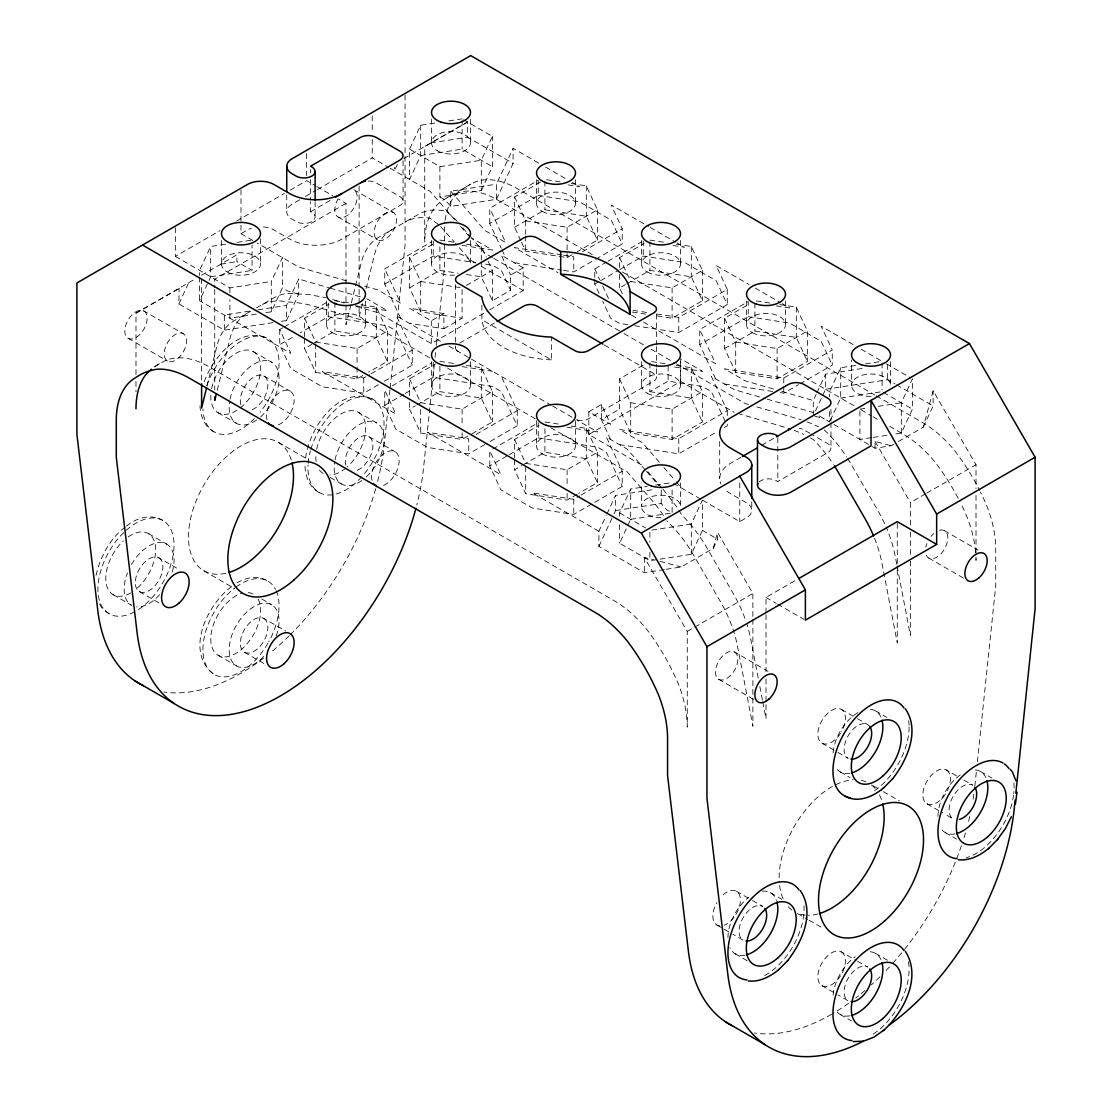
<?xml version="1.0" encoding="UTF-8"?>
<svg xmlns="http://www.w3.org/2000/svg" width="1112" height="1112" viewBox="0 0 1112 1112"><rect width="100%" height="100%" fill="white"/><g stroke="black" fill="none" stroke-linecap="round" stroke-linejoin="round"><path stroke-width="0.75" stroke-dasharray="5 3.75" d="M231.518 586.677C207.054 604.594 184.272 652.035 214.074 674.372M305.661 458.005C308.969 428.648 338.729 384.363 372.909 399.25M389.951 389.853L384.196 445.008A204.191 117.886 -60 0 1 376.148 487.098M390.131 388.13L405.06 245.057L405.06 95.215M434.361 364.319L423.575 467.749A204.191 117.886 -60 0 1 416.778 505.07M435.084 357.425L436.154 347.083M436.335 345.359L444.425 267.784L444.425 230.754A92.81 53.584 60 0 1 444.897 222.025M974.849 786.031L976.656 768.795M977.365 761.901L995.713 586.066L995.713 549.036A92.81 53.584 60 0 0 986.914 506.057A148.466 85.707 60 0 0 980.464 492.018M206.971 386.212L216.896 346.04A92.81 53.584 60 0 1 234.159 320.756L250.534 311.304M217.215 390.354L230.017 338.451A92.81 53.584 60 0 1 247.295 313.181M350.947 304.535L345.985 324.621L345.985 203.371L338.701 199.159M351.364 302.853L361.275 262.682A92.81 53.584 60 0 1 378.539 237.398L418.459 214.366A92.81 53.584 60 0 1 445.3 211.113A102.651 37.558 73.9 0 1 457.254 221.455M362.415 303.645L359.12 317.045L359.12 304.98M366.14 288.578L374.397 255.093A92.81 53.584 60 0 1 391.674 229.823M666.088 569.302L681.128 566.981L713.265 548.424L717.574 532.356L752.88 593.53L752.88 617.66M898.44 441.52L923.28 427.175L933.135 390.798L976.016 464.705L976.016 488.627M125.156 527.102C109.699 538.875 100.01 557.195 95.91 575.947L96.077 575.335M204.288 381.694L204.386 381.36C212.948 357.828 239.65 324.732 267.895 338.632M273.024 322.633L224.346 330.167L178.865 303.923L179.115 288.244M178.865 303.923L188.72 282.684M225.583 244.195L210.668 246.503L199.576 270.397L199.576 275.456M282.67 327.831L279.737 329.527L290.816 353.394L199.576 300.713L210.668 276.805L210.668 246.503M271.3 311.805L271.3 281.503L282.392 257.595L282.392 287.911L271.3 311.805L264.67 312.833M281.419 321.34L286.451 320.562L286.451 305.411L298.697 279.015L328.568 287.66M286.451 320.562L298.697 294.18L298.697 279.015M397.304 164.534L394.426 170.72L394.426 167.328M420.683 125.253L420.683 155.555L409.591 179.463L409.591 149.147L420.683 125.253L437.238 122.681M409.591 149.147L439.893 166.661L439.893 196.963L481.301 190.555L481.301 160.253L492.407 136.345L463.537 119.679M481.301 190.555L492.407 166.661L492.407 136.345M439.893 196.963L445.3 200.09L450.763 206.387L496.466 199.312L496.466 184.161L513.105 148.299L539.695 163.645M496.466 199.312L513.105 163.45L513.105 148.299M664.42 569.566L644.362 572.666L598.895 546.423L598.895 531.258L606.123 515.662M606.86 514.105L615.534 495.396L654.468 489.377M598.895 546.423L613.365 515.231M614.088 513.674L615.534 510.561L615.534 495.396M619.592 516.274L619.592 512.896L630.699 488.988L647.253 486.43M656.539 559.683L649.908 560.712L619.592 543.212L627.224 526.782M627.919 525.281L630.699 519.304L630.699 488.988M691.317 554.304L691.317 524.002L702.409 500.094L702.409 530.396L691.317 554.304L658.193 559.433M713.265 548.424L717.574 539.153L717.574 532.356M813.303 415.693L813.303 400.528L816.18 394.329M816.903 392.772L825.549 374.146L862.481 368.433M815.471 411.037L825.549 389.311L825.549 374.146M855.614 365.445L840.7 367.738L829.608 391.646L829.608 396.706M830.303 420.475L840.7 398.054L840.7 367.738M901.332 433.054L901.332 402.752L912.424 378.844L912.424 409.147L901.332 433.054L893.047 434.347M923.28 427.175L933.135 405.95L933.135 390.798M126.518 526.045C136.262 517.803 151.288 513.396 162.894 520.499M175.349 227.793L175.349 256.413L220.106 230.587M236.508 221.107L284.241 193.557M290.204 190.11L306.606 180.644L315.363 185.69M240.984 225.263L240.984 233.687L247.545 229.892A18.556 10.717 0 0 1 251.395 228.196M299.587 199.854L292.178 204.135A18.556 10.717 0 0 0 292.178 219.286L296.112 221.566A11.134 6.436 0 0 0 311.86 221.566A11.134 6.436 0 0 0 311.86 212.461L310.554 211.711L310.554 201.606M305.522 196.421L315.891 190.43M317.379 189.582L372.242 157.904L388.547 167.314M310.554 211.711L331.084 199.854M135.984 374.661L135.984 313.139L194.572 279.32M201.606 275.248L236.925 254.87L236.925 261.654L252.076 270.397L252.076 245.14M403.864 158.488L467.638 122.042L467.638 137.207L513.105 163.45M345.985 203.371L214.727 279.154L214.727 287.813M154.068 367.002L162.505 362.137A92.81 53.584 60 0 1 208.903 366.724L614.324 600.8A92.81 53.584 60 0 1 647.142 629.892A148.466 85.707 60 0 1 678.459 684.144A92.81 53.584 60 0 1 687.258 727.109L687.258 631.421L644.362 557.515L653.425 559.558M256.483 307.871L274.066 297.724A92.81 53.584 60 0 1 298.794 294.055L308.219 294.43L326.052 297.766M467.638 122.042L424.742 146.423L424.742 242.124A92.81 53.584 60 0 1 443.966 199.632L470.96 184.05A92.81 53.584 60 0 1 517.358 188.651L874.727 394.968M284.144 326.984L328.235 301.533L328.235 316.684L300.31 332.808M400.626 318.268L384.738 284.06L384.738 268.909L431.776 241.749M489.753 223.442L489.753 208.278L538.25 180.283L538.25 195.434L489.753 223.442L501.29 248.323M304.577 336.741L304.577 318.213L329.124 304.049M409.591 257.595L420.683 281.503L462.092 287.897L462.092 318.213L420.683 311.805L409.591 287.911L409.591 257.595L434.125 243.431M520.833 240.72L514.592 227.279L514.592 196.963L540.571 181.965M378.441 384.696L363.735 393.189L322.41 386.795L290.816 368.545L279.737 344.678L294.43 336.199M384.738 284.06L433.235 256.066L475.575 262.613M362.859 375.508L357.077 378.844L315.683 372.437L304.577 348.529L311.805 344.359M313.236 343.525L334.893 331.029L376.301 337.436L387.393 361.344L368.628 372.172M409.591 287.911L439.893 270.397L458.116 273.218M514.592 227.279L544.908 209.779L586.316 216.187L597.408 240.095L577.197 251.757M304.577 318.213L315.683 342.121L357.077 348.529L387.393 331.029L376.301 307.12L359.732 304.563M466.414 285.409L492.407 270.397L486.847 258.443M514.592 196.963L525.684 220.871L567.092 227.279L597.408 209.779L586.316 185.871L571.401 183.563M443.897 313.556L409.494 308.232L431.303 320.826L443.897 313.556L443.897 328.721L409.494 323.397M481.301 261.654L481.301 276.805L492.407 300.713L510.589 290.218L510.589 275.053L523.182 267.784L523.182 290.524L489.099 310.206M443.897 328.721L462.092 318.213M521.528 242.221L525.684 251.187L567.092 257.595L575.752 252.591M484.915 444.48L468.75 453.807L427.425 447.413L395.816 429.176L384.738 405.31L384.738 390.159L395.816 414.012L322.41 371.63L363.735 378.024L369.615 374.633M371.088 373.785L412.246 350.03L396.358 315.808L441.422 341.829M582.577 251.687L622.247 228.78L611.183 204.914L648.63 226.542M356.048 306.37L377.746 312.639L431.303 343.566L487.626 311.054M384.321 381.305L412.246 365.181L412.246 350.03M563.589 270.369L573.75 271.94L594.322 260.055M595.796 259.207L622.247 243.931L622.247 228.78M459.701 343.08L495.507 322.424M392.091 385.906L431.776 362.998M594.753 277.319L594.753 268.909L606.513 262.112M607.986 261.264L641.777 241.749M409.591 395.677L409.591 378.844L435.57 363.846M619.592 267.7L619.592 257.595L644.14 243.431M384.738 405.31L403.851 394.273M405.324 393.426L433.235 377.302L492.505 386.476L501.373 391.591L517.247 425.813L486.389 443.632M599.09 293.387L594.753 284.06L599.159 281.517M600.633 280.669L618.272 270.48M619.731 269.632L643.25 256.066L684.575 262.446L716.184 280.697L727.262 304.563L678.765 332.558L634.743 325.746M467.86 436.126L462.092 439.462L420.683 433.054L409.591 409.147L415.36 405.824M416.805 404.99L439.893 391.646L481.301 398.054L492.407 421.962L469.306 435.292M622.372 293.874L619.592 287.911L625.375 284.575M626.82 283.741L649.908 270.397L691.317 276.805L702.409 300.713L672.107 318.213L653.884 315.391M409.591 378.844L420.683 402.752L462.092 409.147L492.407 391.646L481.301 367.738L466.401 365.445M619.592 257.595L630.699 281.503L672.107 287.897L702.409 270.397L691.317 246.503L676.416 244.195M476.089 434.417L517.247 410.648L501.373 376.44M656.747 314.001L678.765 317.406L727.262 289.398L716.184 265.546L749.14 284.575M492.685 449.081L538.25 422.782L538.25 437.933L508.851 454.905M699.754 344.678L699.754 329.527L748.265 301.533L748.265 316.684L699.754 344.678L715.641 378.9M514.592 457.991L514.592 439.462L539.125 425.298M676.416 365.445L691.317 367.738L702.409 391.646L702.409 421.962L672.107 439.462L630.699 433.054L619.592 409.147L619.592 378.844L645.585 363.846M779.762 304.563L796.317 307.12L807.423 331.029L807.423 361.344L777.107 378.844L735.699 372.437L724.607 348.529L724.607 318.213L749.14 304.049M645.321 470.001L627.126 449.053L606.374 437.058L622.247 471.279L622.247 486.43L573.75 514.439L532.426 508.045L500.817 489.794L489.753 465.928L507.378 455.753M588.818 411.774L601.411 404.504L610.627 424.367L588.818 411.774L588.818 434.5L642.375 465.428M577.197 494.256L567.092 500.094L525.684 493.686L514.592 469.778L521.806 465.608M523.252 464.774L544.908 452.278L586.316 458.686L597.408 482.594L578.643 493.422M610.627 439.518L601.411 419.655L619.592 409.147M649.908 363.026L649.908 391.646L668.103 381.152L702.506 386.476L711.374 391.591L725.816 422.699M724.607 348.529L754.923 331.029L796.317 337.436L807.423 361.344M588.818 434.5L680.697 381.458L734.254 412.385M514.592 439.462L525.684 463.37L567.092 469.778L597.408 452.278L586.316 428.37L569.747 425.813M619.592 378.844L630.699 402.752L672.107 409.147L702.409 391.646M724.607 318.213L735.699 342.121L777.107 348.529L807.423 331.029M598.895 531.258L532.426 492.88L573.75 499.274L579.63 495.882M581.103 495.035L622.247 471.279M659.333 462.231L642.375 442.701L619.495 429.482L678.765 438.656L727.262 410.648L711.374 376.44L734.254 389.645L765.515 398.694M773.479 389.005L745.262 380.846L724.51 368.864L783.765 378.024L832.262 350.03L821.184 326.163L855.17 345.776M619.495 444.647L678.765 453.807L716.976 431.748M724.315 427.508L727.262 425.813L727.262 419.071M780.374 392.661L783.765 393.189L798.458 384.696M799.931 383.848L832.262 365.181L832.262 350.03M740.939 457.31L730.57 463.301A37.127 21.434 0 0 0 720.965 483.998M761.664 445.342L774.994 437.655M758.996 482.066A11.134 6.436 0 0 1 776.51 480.731L777.83 481.482L827.703 452.695A11.134 6.436 0 0 0 827.703 443.591L811.454 434.222M702.701 500.261L739.758 521.653L746.319 517.858A18.556 10.717 0 0 0 746.319 502.707L730.57 493.617A37.127 21.434 0 0 1 724.677 489.169M872.322 446.621L875.074 448.219L891.143 445.731L896.981 442.354M687.258 631.421L693.221 627.974M694.708 627.112L752.88 593.53M910.394 525.003L910.394 502.596L925.309 493.978M926.796 493.116L976.016 464.705M766.015 613.018L766.015 597.436L795.844 580.214M135.984 313.139L178.865 288.759M236.967 582.896C246.127 577.211 258.345 575.265 267.895 581.131M448.845 120.888L462.092 118.845M430.872 142.892L467.638 137.207M420.683 155.555L462.092 149.161L492.407 166.661M439.893 166.661L481.301 160.253M450.763 206.387L450.763 191.222L496.466 184.161M237.176 242.402L252.076 240.095M220.857 264.142L236.925 261.654M210.668 276.805L252.076 270.397M175.349 256.413L229.892 287.897L271.3 281.503M249.519 311.124L224.346 315.016L224.346 330.167M257.914 309.817L286.451 305.411M256.385 314.112L229.892 318.213L229.892 299.698M865.553 363.902L880.454 361.595M825.549 389.311L887.654 379.692L894.993 383.932M840.7 398.054L880.454 391.91M859.923 409.147L868.208 407.868M878.146 406.339L901.332 402.752M871.516 437.669L859.923 439.462L859.923 410.842M873.17 437.419L891.393 434.597M655.538 485.152L672.107 482.594M615.534 510.561L661.237 503.486L666.7 509.782L672.107 512.896L672.107 487.64M630.699 519.304L670.439 513.16M691.317 524.002L649.908 530.396L649.908 542.183M546.562 179.727L561.463 182.034M568.01 184.884L579.574 186.677L572.193 182.41M538.25 195.434L579.574 201.828L611.183 220.079L622.247 243.931M649.908 240.095L664.823 242.402M673.01 245.502L684.575 247.295L677.097 242.972M561.907 254.94L514.495 247.615L558.057 272.76M563.589 255.204L573.75 256.775L573.75 271.94M439.893 240.095L454.808 242.402M466.401 244.195L481.301 246.503L486.166 256.955M462.022 245.349L492.505 250.075L471.057 237.69M514.495 262.766L561.907 270.105M769.824 303.02L754.923 300.713L754.923 331.029M776.357 305.87L789.589 307.927L782.097 303.59M485.722 264.183L492.505 265.226L501.373 270.341L510.589 290.218M748.265 316.684L789.589 323.078L821.184 341.328L832.262 365.181M466.401 274.497L481.301 276.805M633.048 310.331L648.282 312.694M632.353 312.069L645.599 314.112M627.96 324.704L619.495 323.397L610.627 318.268L602.69 301.171M334.893 300.713L349.793 303.02M355.326 305.717L387.49 310.693L366.738 298.711M651.562 361.595L666.477 363.902M674.65 367.016L702.506 371.325L680.697 358.717L680.697 381.458M328.235 316.684L387.49 325.858L396.358 330.973L412.246 365.181M724.51 384.015L773.604 391.619M649.908 391.646L691.317 398.054L702.409 421.962M439.893 361.344L456.462 363.902M462.022 366.599L492.505 371.325M544.908 421.962L558.154 424.019M567.037 427.23L597.505 431.942L576.475 419.808M538.25 437.933L597.505 447.093L606.374 452.223L622.247 486.43M875.074 448.219L875.074 441.422L891.143 445.731M659.944 561.296L681.128 566.981M781.778 391.41L813.303 400.528M767.155 399.166L813.206 412.496M814.86 416.138L824.214 418.849M346.485 280.863L298.794 267.061L257.289 243.097M364.583 286.104L377.746 289.912L400.626 303.117L384.738 268.909M748.571 404.532L745.262 403.573L676.416 363.832M756.827 406.922L798.152 418.89A102.651 74.921 41 0 1 801.085 419.78M330.222 288.147L361.761 297.265M737.59 413.344L790.854 429.079M332.683 299.601L344.373 302.978M298.697 294.18L287.786 291.024L282.392 287.911M794.107 430.177L803.781 434.403M810.509 438.031L813.206 439.49A92.81 53.584 60 0 1 833.388 464.316M545.603 167.064L566.286 178.99M650.131 227.404L675.596 242.11M755.131 288.022L780.596 302.728M861.077 349.196L881.746 361.136M886.445 363.846L910.978 378.01M896.467 384.78L933.135 405.95M883.553 392.48L912.424 409.147M876.228 395.83L922.779 422.713A92.81 53.584 60 0 1 955.597 451.806A148.466 85.707 60 0 1 979.686 490.475M592.265 254.62L497.676 200.007A92.81 53.584 60 0 0 464.858 191.222A148.466 85.707 60 0 0 443.966 199.632M622.303 271.967L855.045 406.339M861.049 409.8L871.558 415.874M873.059 416.736L880.565 421.073M889.572 426.271L903.097 434.083A92.81 53.584 60 0 1 935.901 463.176A148.466 85.707 60 0 1 960.003 501.832M390.034 168.176L430.052 191.278L456.059 221.232M819.141 415.916L829.608 421.962L829.608 408.493M833.958 424.478L870.946 445.829M631.519 315.169L637.523 318.644M643.528 322.119L715.641 363.735L699.754 329.527M523.182 267.784L501.373 255.19L510.589 275.053M809.981 433.36L804.073 429.955A11.134 6.436 0 0 0 799.083 428.287M492.352 257.567L484.874 253.244L471.613 237.982M493.853 258.429L622.553 332.724M624.04 333.6L645.002 345.693M650.979 349.14L674.928 362.971M353.88 189.707L393.259 212.448A15.776 9.104 -60 0 1 388.255 236.884A15.776 9.104 -60 0 1 374.591 229.002A15.776 9.104 -60 0 1 393.259 212.448M944.533 530.716L978.073 550.092M475.575 263.03L469.625 259.596L455.433 243.264M481.524 266.463L523.182 290.524M604.358 344.97L653.786 373.507A9.285 5.365 0 0 1 653.786 381.082L588.165 418.974A9.285 5.365 0 0 1 576.961 419.822M316.823 186.538L332.863 195.795M338.104 217.035L377.482 239.775M928.756 558.057L963.756 578.254M481.899 305.119L481.899 319.728L551.343 359.829L551.343 337.089M448.942 346.166L470.195 358.439M471.474 359.176L551.065 405.129M552.567 406.005L574.973 418.932M240.984 233.687L255.802 242.249M673.538 483.428L701.213 499.399M429.593 357.73L366.738 321.451L313.848 306.147A102.651 74.921 41 0 0 287.786 302.047A92.81 53.584 60 0 0 260.945 305.3M447.552 368.1L535.845 419.071M550.801 427.717L627.126 471.78L653.634 502.318A102.651 37.558 73.9 0 1 664.142 516.621M702.409 530.396L717.574 539.153M619.592 512.896L645.585 527.908M766.015 597.436L776.218 603.329M777.677 604.163L803.934 619.328M253.369 351.67L271.745 362.29A35.264 20.363 -60 0 1 260.569 416.917M316.656 449.304A35.264 20.363 -60 0 1 358.37 412.302L376.746 422.907A35.264 20.363 -60 0 1 365.57 477.548M875.519 710.874L886.834 717.407M980.534 771.506L991.834 778.025M263.85 375.953L290.107 391.104M368.864 436.571L395.107 451.736M841.381 709.386L855.976 717.796M857.421 718.644L867.638 724.537M946.395 770.004A19.488 11.259 -60 0 1 940.21 800.195A19.488 11.259 -60 0 1 923.335 790.451A19.488 11.259 -60 0 1 946.395 770.004L958.057 776.746M963.895 780.11L972.639 785.169A19.488 11.259 -60 0 0 953.151 796.414A19.488 11.259 -60 0 0 953.151 818.918L944.408 813.873M143.865 310.957A15.776 9.104 -60 0 1 138.861 335.407A15.776 9.104 -60 0 1 125.197 327.512A15.776 9.104 -60 0 1 143.865 310.957L183.244 333.697A15.776 9.104 -60 0 1 178.24 358.133A15.776 9.104 -60 0 1 164.576 350.238A15.776 9.104 -60 0 1 183.244 333.697M734.518 651.966A15.776 9.104 -60 0 1 729.528 676.416A15.776 9.104 -60 0 1 715.864 668.52A15.776 9.104 -60 0 1 734.518 651.966L768.072 671.342M128.089 338.284L167.467 361.025M718.741 679.307L755.201 700.351M821.893 743.136L836.474 751.559M837.934 752.407L848.15 758.301A19.488 11.259 -60 0 1 849.498 733.642A19.488 11.259 -60 0 1 869.82 726.567M926.894 803.767L942.948 813.025M278.111 442.201L308.733 459.882M873.142 785.739L881.885 790.785M883.345 791.633L899.386 800.89M218.105 412.76L236.481 423.366M330.167 477.465L341.481 483.998M840.255 771.964L850.152 777.677M945.269 832.582L956.57 839.115M214.074 431.873C204.525 426.855 200.382 415.93 199.993 405.671M319.075 492.491C309.525 487.487 305.397 476.562 305.008 466.303M148.355 533.552L166.731 544.157M261.848 599.076L271.745 604.789M770.519 892.755L781.833 899.274M875.519 953.373L888.252 960.726M203.857 570.803L234.479 588.484M797.429 913.494L807.646 919.388M809.105 920.236L822.227 927.811M158.849 557.821A19.488 11.259 -60 0 1 152.664 588.012A19.488 11.259 -60 0 1 135.789 578.268A19.488 11.259 -60 0 1 158.849 557.821L179.268 569.608M263.85 618.453A19.488 11.259 -60 0 1 257.678 648.643A19.488 11.259 -60 0 1 240.79 638.9A19.488 11.259 -60 0 1 263.85 618.453L285.728 631.074M736.38 891.254L750.961 899.677M752.421 900.525L762.637 906.419A19.488 11.259 -60 0 0 743.136 917.664A19.488 11.259 -60 0 0 743.136 940.168L732.933 934.275M841.381 951.886A19.488 11.259 -60 0 1 835.209 982.077A19.488 11.259 -60 0 1 818.321 972.333A19.488 11.259 -60 0 1 841.381 951.886L855.976 960.309M857.421 961.143L867.638 967.037A19.488 11.259 -60 0 0 848.15 978.296A19.488 11.259 -60 0 0 848.15 1000.8L837.934 994.906M139.361 591.584L159.78 603.371M244.362 652.202L264.781 664.003M716.892 925.017L722.717 928.381M724.176 929.229L731.474 933.441M821.893 985.649L836.474 994.058M113.09 594.642L131.466 605.248A35.264 20.363 -60 0 1 127.505 572.777M218.105 655.26L236.481 665.88M735.254 953.832L747.973 961.185M840.255 1014.464L851.57 1020.997M109.059 613.741L101.484 607.569L98.829 602.607M438.406 224.471L430.052 218.272A92.81 53.584 60 0 0 405.324 221.941M440.602 226.556L454.349 241.999M450.763 191.222L484.874 230.504L505.626 242.485L489.753 208.278M462.773 227.793L470.515 236.703M460.577 226.445L469.625 236.856M663.864 467.443L675.165 480.467M676.291 481.76L681.948 488.279M647.837 471.71L662.015 488.043M663.113 489.308L677.222 507.475M646.461 471.307L658.957 485.708M678.807 510.074L681.948 515.259A92.81 53.584 60 0 1 706.676 547.479L733.461 593.864A92.81 53.584 60 0 1 745.832 620.913M875.074 441.422L910.394 502.596M594.753 268.909L599.799 279.793M602.69 286.006L609.181 300.004M502.012 249.866L505.626 257.65M896.731 564.201L895.104 555.722A92.81 53.584 60 0 0 886.069 526.866M897.064 565.883L910.394 635.327L910.394 559.475M758.203 678.042L750.725 639.08A92.81 53.584 60 0 0 746.847 623.957M759.83 686.507L762.429 700.06M762.762 701.741L766.015 718.686L766.015 703.09M976.016 495.465L976.016 555.277M976.016 556.987L976.016 560.392A92.81 53.584 60 0 0 975.808 554.193M910.394 531.897L910.394 557.751M897.273 523.391L897.273 568.427M897.273 570.15L897.273 642.903L881.983 563.311A92.81 53.584 60 0 0 874.213 537.485M890.503 361.664L890.503 385.252A19.488 11.259 0 0 0 871.016 373.993A19.488 11.259 0 0 0 851.528 385.252L851.528 359.982M887.654 364.541L887.654 379.692M882.108 363.026L882.108 389.964M830.97 409.411L830.97 421.198M830.97 422.88L830.97 448.15M796.317 307.12L796.317 337.436M785.503 301.046L785.503 324.621M783.765 378.024L783.765 384.766M783.765 386.448L783.765 393.189M777.83 437.697L777.83 481.482M777.107 348.529L777.107 378.844M766.015 614.755L766.015 671.912M766.015 678.848L766.015 701.366M752.88 619.384L752.88 726.261L737.603 646.67A92.81 53.584 60 0 0 720.326 601.439L693.54 555.055A92.81 53.584 60 0 0 666.7 520.805M751.754 501.859L751.754 510.283M746.527 301.046L746.527 324.621M739.758 482.914L739.758 521.653M735.699 342.121L735.699 372.437M727.262 289.398L727.262 304.563M727.262 410.648L727.262 417.389M719.7 441.408L719.7 478.452M702.409 270.397L702.409 300.713M691.317 246.503L691.317 276.805M691.317 367.738L691.317 398.054M680.502 240.414L680.502 264.003M680.502 361.664L680.502 385.252M680.502 482.914L680.502 506.488A19.488 11.259 0 0 0 661.001 495.243A19.488 11.259 0 0 0 641.513 506.488L641.513 482.914M678.765 317.406L678.765 332.558M678.765 438.656L678.765 453.807M672.107 287.897L672.107 318.213M672.107 409.147L672.107 439.462M668.103 366.001L668.103 381.152M661.237 490.017L661.237 503.486M656.511 314.196L656.511 344.887M656.511 346.596L656.511 367.057M656.511 368.767L656.511 377.288M649.908 241.777L649.908 270.397M649.908 552.289L649.908 560.712M644.362 557.515L644.362 572.666M643.25 240.901L643.25 256.066M641.513 240.414L641.513 264.003M641.513 361.664L641.513 385.252M630.699 402.752L630.699 433.054M619.592 274.428L619.592 287.911M619.592 524.683L619.592 543.212M601.411 404.504L601.411 419.655M597.408 209.779L597.408 240.095M597.408 452.278L597.408 482.594M594.753 279.015L594.753 284.06M586.316 185.871L586.316 216.187M586.316 428.37L586.316 458.686M575.488 179.796L575.488 203.371M575.488 420.614L575.488 445.87M573.75 499.274L573.75 514.439M567.092 227.279L567.092 257.595M567.092 469.778L567.092 486.611M567.092 493.353L567.092 500.094M544.908 181.145L544.908 209.779M544.908 428.704L544.908 452.278M536.512 179.796L536.512 203.371M536.512 420.614L536.512 445.87M525.684 220.871L525.684 234.34M525.684 236.036L525.684 251.187M525.684 466.734L525.684 493.686M517.247 410.648L517.247 425.813M514.592 459.673L514.592 469.778M492.407 270.397L492.407 300.713M492.407 391.646L492.407 421.962M489.753 465.928L489.753 450.777L500.817 474.643L427.425 432.262L468.75 438.656L468.75 453.807M481.301 246.503L481.301 259.972M481.301 367.738L481.301 398.054M470.487 119.165L470.487 142.753M470.487 240.414L470.487 264.003A19.488 11.259 0 0 0 449.86 252.758A19.488 11.259 0 0 0 431.637 265.309A19.488 11.259 0 0 0 454.377 275.081M470.487 361.664L470.487 385.252M462.092 120.527L462.092 149.161M462.092 409.147L462.092 425.993M462.092 432.735L462.092 439.462M455.489 284.644L455.489 347.736M439.893 246.822L439.893 270.397M439.893 366.39L439.893 391.646M433.235 240.901L433.235 256.066M433.235 362.151L433.235 377.302M431.498 119.165L431.498 142.753M431.498 240.414L431.498 264.003M431.303 320.826L431.303 343.566M431.498 361.664L431.498 385.252M420.683 281.503L420.683 311.805M420.683 409.48L420.683 433.054M409.591 402.419L409.591 409.147M403.072 160.684L403.072 201.105M387.393 331.029L387.393 361.344M376.301 307.12L376.301 337.436M372.242 115.801L372.242 132.648M372.242 139.375L372.242 157.904M365.473 301.046L365.473 324.621M363.735 378.024L363.735 393.189M359.12 186.038L359.12 287.744M359.12 289.467L359.12 303.256M357.077 348.529L357.077 365.375M357.077 367.057L357.077 378.844M334.893 302.394L334.893 331.029M326.497 301.046L326.497 324.621M315.683 343.803L315.683 372.437M315.127 201.856L315.127 217.007M310.554 169.608L310.554 172.972M310.554 179.713L310.554 199.924M306.606 153.692L306.606 175.585M304.577 338.423L304.577 348.529M286.743 194.864L286.743 211.711M279.737 329.527L279.737 344.678M260.472 238.732L260.472 264.003M240.984 189.902L240.984 223.581M229.892 287.897L229.892 292.956M221.496 240.414L221.496 264.003M214.727 289.551L214.727 390.006M201.606 278.695L201.606 382.125M199.576 277.138L199.576 300.713M135.984 381.499L135.984 391.744M375.703 488.682A204.191 117.886 -60 0 1 290.454 634.563M289.231 635.772A204.191 117.886 -60 0 1 270.536 652.619M263.586 658.109A204.191 117.886 -60 0 1 163.839 691.97M225.75 573.305A74.254 42.868 -60 0 1 204.469 484.026A74.254 42.868 -60 0 1 291.691 461.536M126.129 530.355A53.835 31.08 -60 0 1 173.722 539.598A53.835 31.08 -60 0 1 135.984 611.072M134.566 611.864A53.835 31.08 -60 0 1 98.315 595.212A53.835 31.08 -60 0 1 123.752 532.565M206.846 385.503A53.835 31.08 -60 0 1 267.005 338.145A53.835 31.08 -60 0 1 260.013 412.33M254.384 418.654A53.835 31.08 -60 0 1 202.94 408.841M310.818 449.359A53.835 31.08 -60 0 1 372.006 398.777A53.835 31.08 -60 0 1 362.832 475.561M361.706 476.839A53.835 31.08 -60 0 1 308.01 464.941M308.107 463.44A53.835 31.08 -60 0 1 310.359 450.972M236.008 587.039A53.835 31.08 -60 0 1 275.484 589.249M276.151 590.625A53.835 31.08 -60 0 1 268.659 641.944M267.895 643.292A53.835 31.08 -60 0 1 207.124 667.381A53.835 31.08 -60 0 1 234.771 587.97M355.645 191.361A15.776 9.104 -60 0 1 352.393 210.237A15.776 9.104 -60 0 1 337.436 216.59A15.776 9.104 -60 0 1 338.104 198.826M871.433 784.989A74.254 42.868 -60 0 1 877.104 790.952M879.453 794.871A74.254 42.868 -60 0 1 882.358 802.544M818.057 913.911A74.254 42.868 -60 0 1 808.41 915.287M805.394 915.176A74.254 42.868 -60 0 1 797.387 913.23M791.855 910.047A74.254 42.868 -60 0 1 788.255 906.697M783.14 898.718A74.254 42.868 -60 0 1 779.22 881.288M779.137 877.827A74.254 42.868 -60 0 1 853.321 779.776M861.202 780.346A74.254 42.868 -60 0 1 867.36 782.459M445.106 220.343A92.81 53.584 60 0 1 453.223 197.936A148.466 85.707 60 0 1 470.96 184.05M267.047 419.794A19.488 11.259 -60 0 1 279.154 392.828A19.488 11.259 -60 0 1 294.096 401.446A19.488 11.259 -60 0 1 276.791 425.409M372.047 480.412A19.488 11.259 -60 0 1 384.168 453.446A19.488 11.259 -60 0 1 399.097 462.064A19.488 11.259 -60 0 1 381.805 486.041M240.79 404.629A19.488 11.259 -60 0 1 252.91 377.663A19.488 11.259 -60 0 1 267.839 386.281A19.488 11.259 -60 0 1 250.547 410.258M840.505 733.336A19.488 11.259 -60 0 1 818.14 737.27A19.488 11.259 -60 0 1 835.598 708.733A19.488 11.259 -60 0 1 841.381 731.891M131.466 564.521A35.264 20.363 -60 0 1 162.964 542.753A35.264 20.363 -60 0 1 172.138 572.416M159.641 594.712A35.264 20.363 -60 0 1 136.637 606.846M230.017 399.277A35.264 20.363 -60 0 1 271.745 362.29M256.705 419.961A35.264 20.363 -60 0 1 229.711 400.918M335.032 459.909A35.264 20.363 -60 0 1 376.746 422.907M361.72 480.592A35.264 20.363 -60 0 1 334.726 461.536M345.804 465.261A19.488 11.259 -60 0 1 357.911 438.295A19.488 11.259 -60 0 1 372.84 446.913A19.488 11.259 -60 0 1 355.548 470.89M263.655 656.428A35.264 20.363 -60 0 1 229.294 652.577A35.264 20.363 -60 0 1 258.804 604.344A35.264 20.363 -60 0 1 276.221 635.869M128.13 536.957A35.264 20.363 -60 0 1 155.458 546.062A35.264 20.363 -60 0 1 134.635 590.277M130.729 592.891A35.264 20.363 -60 0 1 106.071 582.702A35.264 20.363 -60 0 1 123.237 540.946M211.641 388.672A35.264 20.363 -60 0 1 252.424 351.183A35.264 20.363 -60 0 1 244.668 403.934A35.264 20.363 -60 0 1 210.932 393.537M358.37 412.302A35.264 20.363 -60 0 1 347.194 466.929M345.929 468.013A35.264 20.363 -60 0 1 329.708 475.046M323.105 473.392A35.264 20.363 -60 0 1 319.144 469.709M316.114 461.577A35.264 20.363 -60 0 1 315.933 454.155M258.095 599.062A35.264 20.363 -60 0 1 241.137 649.714A35.264 20.363 -60 0 1 210.793 638.483A35.264 20.363 -60 0 1 242.194 593.183M248.198 592.585A35.264 20.363 -60 0 1 253.369 594.169M870.362 709.275A35.264 20.363 -60 0 1 881.51 718.533M849.888 773.313A35.264 20.363 -60 0 1 836.293 768.281M833.083 752.727A35.264 20.363 -60 0 1 857.894 712.625M762.429 891.185A35.264 20.363 -60 0 1 776.51 900.414M744.873 955.194A35.264 20.363 -60 0 1 729.847 947.619M727.943 937.694A35.264 20.363 -60 0 1 748.988 897.106M870.362 951.775A35.264 20.363 -60 0 1 881.51 961.032M849.888 1015.812A35.264 20.363 -60 0 1 836.293 1010.794M833.083 995.24A35.264 20.363 -60 0 1 855.295 956.779M975.363 769.907A35.264 20.363 -60 0 1 986.511 779.164M954.888 833.944A35.264 20.363 -60 0 1 941.294 828.913M937.958 816.444A35.264 20.363 -60 0 1 960.295 774.911M908.657 720.715A53.835 31.08 -60 0 1 909.06 725.399M909.088 727.026A53.835 31.08 -60 0 1 872.253 792.217M803.976 905.682A53.835 31.08 -60 0 1 761.748 977.003M908.421 961.727A53.835 31.08 -60 0 1 909.088 969.525M909.06 970.957A53.835 31.08 -60 0 1 871.016 1035.453M1013.852 782.862A53.835 31.08 -60 0 1 1013.755 793.565M1013.574 795.108A53.835 31.08 -60 0 1 966.175 857.769M806.951 421.823A102.651 74.921 41 0 1 818.543 426.869M458.213 351.531A9.285 5.365 0 0 1 455.809 346.346M551.343 359.829A74.254 42.868 0 0 1 481.899 319.728M368.308 181.034A11.134 6.436 0 0 1 376.176 182.91L399.806 196.546A11.134 6.436 0 0 1 399.806 205.65L342.051 238.997A37.127 21.434 0 0 1 289.551 238.997L273.802 229.892A18.556 10.717 0 0 0 260.667 226.751M155.194 366.348A148.466 85.707 60 0 1 162.505 362.137M975.697 552.594A92.81 53.584 60 0 0 967.231 517.428A148.466 85.707 60 0 0 960.782 503.388M973.834 794.316A204.191 117.886 -60 0 1 972.5 802.753M969.733 816.472A204.191 117.886 -60 0 1 968.066 823.353M965.452 832.888A204.191 117.886 -60 0 1 963.506 839.296M961.393 845.718A204.191 117.886 -60 0 1 902.819 951.483M901.721 952.803A204.191 117.886 -60 0 1 891.754 964.382M889.503 966.842A204.191 117.886 -60 0 1 885.944 970.637M879.898 976.795A204.191 117.886 -60 0 1 871.238 984.982M864.969 990.486A204.191 117.886 -60 0 1 861.202 993.641M858.436 995.865A204.191 117.886 -60 0 1 855.642 998.048M848.623 1003.274A204.191 117.886 -60 0 1 833.055 1013.407M831.637 1014.227A204.191 117.886 -60 0 1 754.492 1032.978M723.064 894.826A19.488 11.259 -60 0 1 740.397 899.497A19.488 11.259 -60 0 1 724.232 925.198M719.742 925.893A19.488 11.259 -60 0 1 716.892 902.513M939.529 530.271A15.776 9.104 -60 0 1 944.533 548.939A15.776 9.104 -60 0 1 925.865 553.943M925.865 547.271A15.776 9.104 -60 0 1 926.977 543.518M931.064 536.457A15.776 9.104 -60 0 1 933.76 533.607M824.214 429.871A92.81 53.584 60 0 1 846.732 457.046M847.622 458.45A92.81 53.584 60 0 1 851.055 464.121L877.841 510.505A92.81 53.584 60 0 1 885.402 525.364M871.016 396.497A19.488 11.259 0 0 1 851.528 385.252M661.001 517.747A19.488 11.259 0 0 1 641.513 506.488M437.211 393.203A19.488 11.259 0 0 0 469.82 388.157A19.488 11.259 0 0 0 445.954 374.383A19.488 11.259 0 0 0 437.211 393.203M752.226 332.585A19.488 11.259 0 0 0 784.836 327.54A19.488 11.259 0 0 0 760.969 313.751A19.488 11.259 0 0 0 752.226 332.585M647.226 271.953A19.488 11.259 0 0 0 679.835 266.908A19.488 11.259 0 0 0 655.955 253.133A19.488 11.259 0 0 0 647.226 271.953M542.211 211.336A19.488 11.259 0 0 0 574.821 206.29A19.488 11.259 0 0 0 550.954 192.501A19.488 11.259 0 0 0 542.211 211.336M332.21 332.585A19.488 11.259 0 0 0 364.819 327.54A19.488 11.259 0 0 0 340.939 313.751A19.488 11.259 0 0 0 332.21 332.585M542.211 453.821A19.488 11.259 0 0 0 574.821 448.789A19.488 11.259 0 0 0 550.954 435A19.488 11.259 0 0 0 542.211 453.821M437.211 150.704A19.488 11.259 0 0 0 469.82 145.658A19.488 11.259 0 0 0 445.954 131.883A19.488 11.259 0 0 0 437.211 150.704M647.226 393.203A19.488 11.259 0 0 0 679.835 388.157A19.488 11.259 0 0 0 655.955 374.383A19.488 11.259 0 0 0 647.226 393.203M227.195 271.953A19.488 11.259 0 0 0 259.805 266.908A19.488 11.259 0 0 0 235.939 253.133A19.488 11.259 0 0 0 227.195 271.953"/><path stroke-width="1.5" d="M1015.131 800.14L1014.227 808.758A204.191 117.886 -60 0 1 889.405 1024.986M1015.84 793.245L1035.091 608.806L1035.091 457.24L969.456 343.566L470.682 55.6L292.178 158.668A18.556 10.717 0 0 0 292.178 173.819L296.112 176.085A11.134 6.436 0 0 0 311.86 176.085A11.134 6.436 0 0 0 311.86 166.995L310.554 166.244L360.427 137.443A11.134 6.436 0 0 1 376.176 137.443L399.806 151.079A11.134 6.436 0 0 1 399.806 160.184L335.49 197.31M1015.423 804.073L1017.007 792.189M206.568 387.893L201.606 407.979L201.606 383.848M216.381 393.704L214.727 400.403L214.727 396.942M1011.35 816.764L1005.359 828.621L997.436 839.616M892.436 778.998L892.686 778.747C907.114 760.274 920.416 730.501 905.293 708.747M787.435 960.865L787.671 960.629C802.113 942.142 815.416 912.368 800.292 890.615M845.412 796.373C858.408 803.309 873.698 796.414 883.859 787.657M748.237 980.965C759.677 982.257 770.324 976.586 778.845 969.525M958.252 859.715C969.678 861.008 980.325 855.337 988.86 848.275M864.316 1040.86L873.823 1037.204L883.859 1030.157M883.414 788.102L892.686 778.747M778.4 969.984L787.671 960.629M988.415 848.734L997.686 839.379M883.414 1030.602C903.708 1012.115 922.168 977.309 905.293 951.246M496.994 321.563L523.835 306.05A9.285 5.365 0 0 1 536.971 306.05L602.871 344.108M742.413 456.462L757.23 447.914M776.482 436.794L827.703 407.228A11.134 6.436 0 0 0 827.703 398.124L804.073 384.488A11.134 6.436 0 0 0 788.325 384.488L730.57 417.834A37.127 21.434 0 0 0 730.57 448.15L746.319 457.24A18.556 10.717 0 0 1 746.319 472.392L641.318 533.023L142.544 245.057M969.456 343.566L790.952 446.635A18.556 10.717 0 0 1 764.695 446.635L760.761 444.355A11.134 6.436 0 0 1 760.761 435.265A11.134 6.436 0 0 1 776.51 435.265L777.83 436.015M798.819 578.49L897.273 521.653L936.651 544.38L936.651 514.078L871.016 400.403L871.016 445.87L790.952 492.102A18.556 10.717 0 0 1 764.695 492.102L760.761 489.822A11.134 6.436 0 0 1 757.884 483.609M863.204 1041.235A204.191 117.886 -60 0 1 727.804 974.126L706.94 798.249L706.94 646.684L805.394 589.86L739.758 476.186M936.651 514.078L1035.091 457.24M936.651 544.38L805.394 620.162L805.394 589.86M863.315 1041.179L853.238 1041.596M560.656 251.52L536.971 237.857A9.285 5.365 0 0 0 523.835 237.857L458.213 275.748A9.285 5.365 0 0 0 458.213 283.324L481.899 296.987A74.254 42.868 0 0 0 551.343 337.089L575.029 350.766A9.285 5.365 0 0 0 588.165 350.766L653.786 312.875A9.285 5.365 0 0 0 653.786 305.3L630.101 291.622A74.254 42.868 0 0 0 560.656 251.52L560.656 274.261L630.101 314.362L630.101 291.622M134.955 680.878L174.334 703.604M725.608 1021.886L764.986 1044.627M1010.294 769.365L1012.448 772.034L1015.881 780.652M641.318 533.023L706.94 646.684M757.494 439.81L757.494 485.277M751.754 464.816L751.754 498.496M315.127 171.54L315.127 200.174M286.743 166.244L286.743 191.5M143.379 685.701A204.191 117.886 -60 0 1 97.773 610.377L76.909 434.5L76.909 282.948L247.545 184.425A18.556 10.717 0 0 1 273.802 184.425L289.551 193.516A37.127 21.434 0 0 0 342.051 193.516M292.067 463.009A74.254 42.868 -60 0 1 228.863 572.485M882.719 804.032A74.254 42.868 -60 0 1 819.516 913.494M135.984 408.841A92.81 53.584 60 0 1 144.768 376.023A148.466 85.707 60 0 1 151.482 369.212M415.957 508.24A204.191 117.886 -60 0 1 264.281 704.202A204.191 117.886 -60 0 1 137.151 633.117L116.287 457.24L116.287 420.197A92.81 53.584 60 0 1 135.511 377.719A148.466 85.707 60 0 1 156.403 369.309A92.81 53.584 60 0 1 189.221 378.094L594.642 612.156A92.81 53.584 60 0 1 627.446 641.263A148.466 85.707 60 0 1 658.777 695.514A92.81 53.584 60 0 1 667.575 738.479L667.575 775.523L688.425 951.385A204.191 117.886 -60 0 0 732.572 1026.001M273.469 425.743A19.488 11.259 -60 0 1 268.423 422.838M375.62 485.485A19.488 11.259 -60 0 1 373.423 483.456M869.82 726.567A19.488 11.259 -60 0 1 867.638 747.042A19.488 11.259 -60 0 1 851 759.176M881.983 720.062A35.264 20.363 -60 0 1 851.431 772.965M776.968 901.929A35.264 20.363 -60 0 1 746.43 954.833M764.82 908.448A19.488 11.259 -60 0 1 762.637 928.923A19.488 11.259 -60 0 1 745.999 941.058M881.983 962.561A35.264 20.363 -60 0 1 851.431 1015.464M869.82 969.066A19.488 11.259 -60 0 1 867.638 989.541A19.488 11.259 -60 0 1 851 1001.676M986.983 780.68A35.264 20.363 -60 0 1 956.445 833.583M974.835 787.199A19.488 11.259 -60 0 1 973.834 805.422A19.488 11.259 -60 0 1 959.336 819.474M850.291 797.832A53.835 31.08 -60 0 1 844.814 732.252A53.835 31.08 -60 0 1 903.986 707.983M746.986 979.922A53.835 31.08 -60 0 1 739.091 915.329A53.835 31.08 -60 0 1 798.972 889.864M851.987 1040.554A53.835 31.08 -60 0 1 844.105 975.961A53.835 31.08 -60 0 1 903.986 950.496M1004.303 763.874A53.835 31.08 -60 0 1 1008.987 768.614M956.987 858.672A53.835 31.08 -60 0 1 945.826 800.306A53.835 31.08 -60 0 1 1002.941 762.999M560.656 274.261A74.254 42.868 0 0 1 630.101 314.362M360.427 182.91A11.134 6.436 0 0 1 365.417 181.242M788.325 429.955A11.134 6.436 0 0 1 790.632 428.94M834.334 465.761A92.81 53.584 60 0 1 837.934 471.697L864.705 518.081A92.81 53.584 60 0 1 873.587 535.956M293.943 579.95A74.254 42.868 -60 0 0 317.49 464.927A74.254 42.868 -60 0 0 229.642 542.823A74.254 42.868 -60 0 0 293.943 579.95M884.61 920.958A74.254 42.868 -60 0 0 908.143 805.95A74.254 42.868 -60 0 0 820.308 883.832A74.254 42.868 -60 0 0 884.61 920.958M283.921 663.794A19.488 11.259 -60 0 0 290.107 633.604A19.488 11.259 -60 0 0 267.047 654.051A19.488 11.259 -60 0 0 283.921 663.794M178.921 603.177A19.488 11.259 -60 0 0 185.106 572.986A19.488 11.259 -60 0 0 162.046 593.433A19.488 11.259 -60 0 0 178.921 603.177M882.719 776.12A35.264 20.363 -60 0 0 893.895 721.479A35.264 20.363 -60 0 0 852.181 758.481A35.264 20.363 -60 0 0 882.719 776.12M777.719 957.988A35.264 20.363 -60 0 0 788.894 903.361A35.264 20.363 -60 0 0 747.167 940.363A35.264 20.363 -60 0 0 777.719 957.988M882.719 1018.62A35.264 20.363 -60 0 0 893.895 963.979A35.264 20.363 -60 0 0 852.181 1000.981A35.264 20.363 -60 0 0 882.719 1018.62M987.734 836.738A35.264 20.363 -60 0 0 998.91 782.111A35.264 20.363 -60 0 0 957.182 819.113A35.264 20.363 -60 0 0 987.734 836.738M768.892 699.142A15.776 9.104 -60 0 0 773.896 674.706A15.776 9.104 -60 0 0 755.229 691.261A15.776 9.104 -60 0 0 768.892 699.142M978.907 577.892A15.776 9.104 -60 0 0 983.911 553.456A15.776 9.104 -60 0 0 965.244 570.011A15.776 9.104 -60 0 0 978.907 577.892M441.255 364.68A19.488 11.259 0 0 0 470.487 354.936A19.488 11.259 0 0 0 441.255 345.193A19.488 11.259 0 0 0 441.255 364.68M441.255 243.431A19.488 11.259 0 0 0 470.487 233.687A19.488 11.259 0 0 0 441.255 223.943A19.488 11.259 0 0 0 441.255 243.431M651.257 243.431A19.488 11.259 0 0 0 680.502 233.687A19.488 11.259 0 0 0 651.257 223.943A19.488 11.259 0 0 0 651.257 243.431M651.257 364.68A19.488 11.259 0 0 0 680.502 354.936A19.488 11.259 0 0 0 651.257 345.193A19.488 11.259 0 0 0 651.257 364.68M546.256 425.298A19.488 11.259 0 0 0 575.488 415.554A19.488 11.259 0 0 0 546.256 405.81A19.488 11.259 0 0 0 546.256 425.298M756.271 304.049A19.488 11.259 0 0 0 785.503 294.305A19.488 11.259 0 0 0 756.271 284.561A19.488 11.259 0 0 0 756.271 304.049M546.256 182.799A19.488 11.259 0 0 0 575.488 173.055A19.488 11.259 0 0 0 546.256 163.311A19.488 11.259 0 0 0 546.256 182.799M336.241 304.049A19.488 11.259 0 0 0 365.473 294.305A19.488 11.259 0 0 0 336.241 284.561A19.488 11.259 0 0 0 336.241 304.049M231.24 243.431A19.488 11.259 0 0 0 260.472 233.687A19.488 11.259 0 0 0 231.24 223.943A19.488 11.259 0 0 0 231.24 243.431M441.255 122.181A19.488 11.259 0 0 0 470.487 112.437A19.488 11.259 0 0 0 441.255 102.693A19.488 11.259 0 0 0 441.255 122.181M861.272 364.68A19.488 11.259 0 0 0 890.503 354.936A19.488 11.259 0 0 0 861.272 345.193A19.488 11.259 0 0 0 861.272 364.68M651.257 485.93A19.488 11.259 0 0 0 680.502 476.186A19.488 11.259 0 0 0 651.257 466.442A19.488 11.259 0 0 0 651.257 485.93"/></g></svg>
